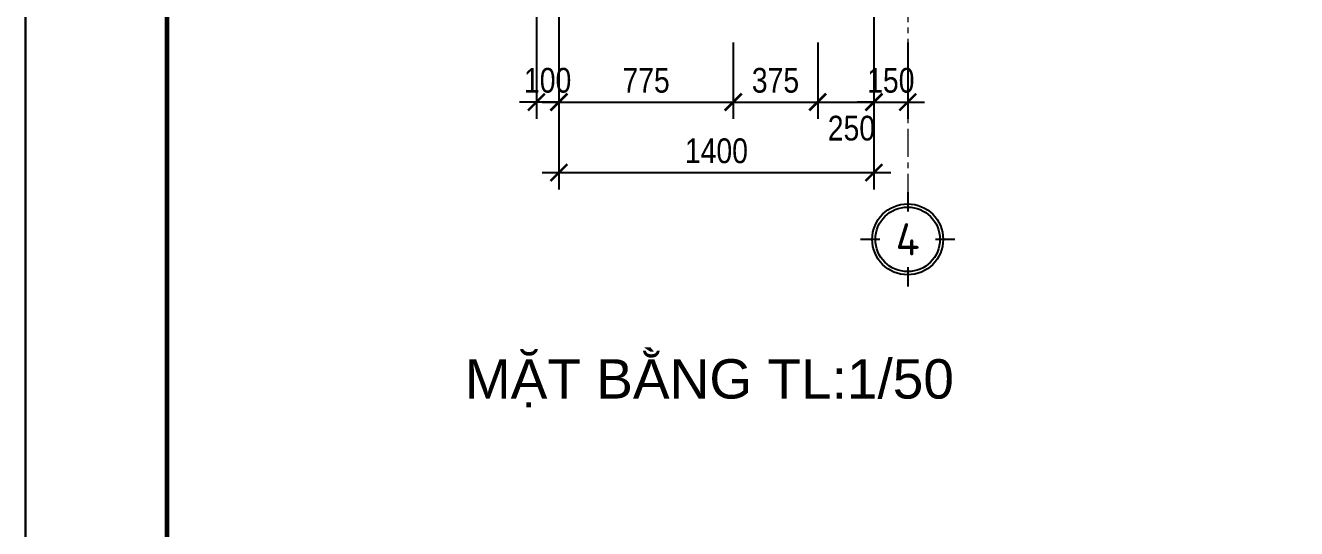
# Model space of a CAD drawing. Header units: inches. Extents: x 236662 to 497023, y -248575 to 81795.
# Drawn here: x 282445 to 288093, y -217446 to -215209 of the extents above; entities that cross this region are included whole.
import ezdxf
from ezdxf.enums import TextEntityAlignment as Align

# ---------------------------------------------------------------- set-up
doc = ezdxf.new("R2010")
doc.units = ezdxf.units.IN
doc.header["$LTSCALE"] = 10
doc.header["$MEASUREMENT"] = 0
doc.linetypes.add('CENTER', pattern=[2, 1.25, -0.25, 0.25, -0.25])
for name, color, linetype in [('01. HP_TEXT', 9, 'Continuous'), ('07. HP_KY HIEU', 43, 'Continuous'), ('08. HP_DIM', 118, 'Continuous'), ('TEXT', 2, 'Continuous')]:
    doc.layers.add(name, color=color, linetype=linetype)
for name, color, linetype, lineweight in [('02. HP_BE TONG', 1, 'Continuous', 35), ('05. HP_TRUC', 251, 'CENTER', 5), ('06. HP_THAY 1', 134, 'Continuous', 15)]:
    doc.layers.add(name, color=color, linetype=linetype, lineweight=lineweight)
doc.layers.add('Tpl_Bound', color=1, linetype='Continuous', plot=False)
doc.styles.add('ISOCP50', font='ISOCPEUR.TTF')
doc.styles.add('TEXT (none)', font='Arial.ttf')
doc.styles.add('text2', font='VHELVCN.TTF')
doc.dimstyles.new('AL-100 (1-50)', dxfattribs={"dimscale": 0.5, "dimtxt": 220, "dimasz": 150, "dimexe": 150, "dimexo": 150, "dimgap": 80, "dimtad": 1, "dimdec": 0, "dimzin": 9, "dimtxsty": 'text2', "dimblk": 'ARCHTICK', "dimcen": 1, "dimdle": 150, "dimclrd": 256, "dimclre": 256, "dimclrt": 7, "dimadec": 0, "dimazin": 0, "dimtfac": 1, "dimtdec": 0, "dimtix": 1, "dimtmove": 2, "dimatfit": 3, "dimldrblk": 'ARCHTICK', "dimfxl": 1, "dimtolj": 1, "dimtzin": 0, "dimlwd": -1, "dimlwe": -1, "dimarcsym": 0})

# ---------------------------------------------------------------- blocks, each defined once
blk = doc.blocks.new('KHUNG TEN A-3')
at = {"layer": '02. HP_BE TONG', "color": 1, "const_width": 0.5}
blk.add_lwpolyline([(15, 5), (415, 5), (415, 292), (15, 292)], close=True, dxfattribs=at)
at = {"layer": '06. HP_THAY 1'}
blk.add_lwpolyline([(0, 297), (420, 297), (420, 0), (0, 0)], close=True, dxfattribs=at)
at = {"layer": 'Defpoints'}
blk.add_lwpolyline([(0, 0), (420, 0), (420, 297), (0, 297)], close=True, dxfattribs=at)
blk = doc.blocks.new('grid test1')
at = {"ltscale": 20}
for p, q in [((0, 440), (0, 260)), ((-260, 0), (-440, 0)), ((440, 0), (260, 0)), ((0, -260), (0, -440))]:
    blk.add_line(p, q, dxfattribs=at)
at = {"color": 251, "ltscale": 20, "true_color": 0x636466}
for radius in [330, 300]:
    blk.add_circle((0, 0), radius, dxfattribs=at)
at = {"layer": '01. HP_TEXT', "color": 2, "ltscale": 20, "true_color": 0xf1eb1f, "style": 'ISOCP50'}
blk.add_attdef('GRID', text='', height=300, dxfattribs=at).set_placement((-37, 0), align=Align.MIDDLE_CENTER)
blk = doc.blocks.new('_ArchTick')
at = {"color": 0, "linetype": 'ByBlock', "const_width": 0.15}
blk.add_lwpolyline([(-0.5, -0.5), (0.5, 0.5)], dxfattribs=at)
blk = doc.blocks.new('*D748')
at = {"layer": '08. HP_DIM', "transparency": 16777216}
for p, q in [((284815.2, -214923.9), (284815.2, -215625.2)), ((285590.2, -215284.6), (285590.2, -215625.2)), ((284740.2, -215550.2), (285665.2, -215550.2))]:
    blk.add_line(p, q, dxfattribs=at)
at = {"layer": 'Defpoints', "color": 0, "transparency": 16777216}
for p in [(284815.2, -214848.9), (285590.2, -215209.6), (285590.2, -215550.2)]:
    blk.add_point(p, dxfattribs=at)
at = {"layer": '08. HP_DIM', "transparency": 16777216, "xscale": 75, "yscale": 75, "zscale": 75, "rotation": 180}
blk.add_blockref('_ArchTick', (284815.2, -215550.2), dxfattribs=at)
at = {"layer": '08. HP_DIM', "transparency": 16777216, "xscale": 75, "yscale": 75, "zscale": 75}
blk.add_blockref('_ArchTick', (285590.2, -215550.2), dxfattribs=at)
at = {"layer": '08. HP_DIM', "color": 7, "transparency": 16777216, "insert": (285202.7, -215454), "char_height": 110, "attachment_point": 5, "style": 'text2'}
blk.add_mtext('\\A1;775', dxfattribs=at)
blk = doc.blocks.new('*D749')
at = {"layer": '08. HP_DIM', "transparency": 16777216}
for p, q in [((285590.2, -215284.6), (285590.2, -215625.2)), ((285965.2, -215284.6), (285965.2, -215625.2)), ((285515.2, -215550.2), (286040.2, -215550.2))]:
    blk.add_line(p, q, dxfattribs=at)
at = {"layer": 'Defpoints', "color": 0, "transparency": 16777216}
for p in [(285590.2, -215209.6), (285965.2, -215209.6), (285965.2, -215550.2)]:
    blk.add_point(p, dxfattribs=at)
at = {"layer": '08. HP_DIM', "transparency": 16777216, "xscale": 75, "yscale": 75, "zscale": 75, "rotation": 180}
blk.add_blockref('_ArchTick', (285590.2, -215550.2), dxfattribs=at)
at = {"layer": '08. HP_DIM', "transparency": 16777216, "xscale": 75, "yscale": 75, "zscale": 75}
blk.add_blockref('_ArchTick', (285965.2, -215550.2), dxfattribs=at)
at = {"layer": '08. HP_DIM', "color": 7, "transparency": 16777216, "insert": (285777.7, -215454), "char_height": 110, "attachment_point": 5, "style": 'text2'}
blk.add_mtext('\\A1;375', dxfattribs=at)
blk = doc.blocks.new('*D750')
at = {"layer": '08. HP_DIM', "transparency": 16777216}
for p, q in [((286215.2, -214923.9), (286215.2, -215625.2)), ((285965.2, -215284.6), (285965.2, -215625.2)), ((285890.2, -215550.2), (286290.2, -215550.2))]:
    blk.add_line(p, q, dxfattribs=at)
at = {"layer": 'Defpoints', "color": 0, "transparency": 16777216}
for p in [(286215.2, -214848.9), (285965.2, -215209.6), (286215.2, -215550.2)]:
    blk.add_point(p, dxfattribs=at)
at = {"layer": '08. HP_DIM', "transparency": 16777216, "xscale": 75, "yscale": 75, "zscale": 75, "rotation": 180}
blk.add_blockref('_ArchTick', (285965.2, -215550.2), dxfattribs=at)
at = {"layer": '08. HP_DIM', "transparency": 16777216, "xscale": 75, "yscale": 75, "zscale": 75}
blk.add_blockref('_ArchTick', (286215.2, -215550.2), dxfattribs=at)
at = {"layer": '08. HP_DIM', "color": 7, "transparency": 16777216, "insert": (286115.2, -215666.7), "char_height": 110, "attachment_point": 5, "style": 'text2'}
blk.add_mtext('\\A1;250', dxfattribs=at)
blk = doc.blocks.new('*D751')
at = {"layer": '08. HP_DIM', "transparency": 16777216}
for p, q in [((286215.2, -214923.9), (286215.2, -215625.2)), ((286365.2, -215284.6), (286365.2, -215625.2)), ((286215.2, -215550.2), (286140.2, -215550.2)), ((286215.2, -215550.2), (286365.2, -215550.2)), ((286365.2, -215550.2), (286440.2, -215550.2))]:
    blk.add_line(p, q, dxfattribs=at)
at = {"layer": 'Defpoints', "color": 0, "transparency": 16777216}
for p in [(286215.2, -214848.9), (286365.2, -215209.6), (286365.2, -215550.2)]:
    blk.add_point(p, dxfattribs=at)
at = {"layer": '08. HP_DIM', "transparency": 16777216, "xscale": 75, "yscale": 75, "zscale": 75}
blk.add_blockref('_ArchTick', (286215.2, -215550.2), dxfattribs=at)
at = {"layer": '08. HP_DIM', "transparency": 16777216, "xscale": 75, "yscale": 75, "zscale": 75, "rotation": 180}
blk.add_blockref('_ArchTick', (286365.2, -215550.2), dxfattribs=at)
at = {"layer": '08. HP_DIM', "color": 7, "transparency": 16777216, "insert": (286290.2, -215454), "char_height": 110, "attachment_point": 5, "style": 'text2'}
blk.add_mtext('\\A1;150', dxfattribs=at)
blk = doc.blocks.new('*D752')
at = {"layer": '08. HP_DIM', "transparency": 16777216}
for p, q in [((286215.2, -214873.9), (286215.2, -215938.5)), ((284815.2, -214923.9), (284815.2, -215938.5)), ((284740.2, -215863.5), (286290.2, -215863.5))]:
    blk.add_line(p, q, dxfattribs=at)
at = {"layer": 'Defpoints', "color": 0, "transparency": 16777216}
for p in [(286215.2, -214798.9), (284815.2, -214848.9), (286215.2, -215863.5)]:
    blk.add_point(p, dxfattribs=at)
at = {"layer": '08. HP_DIM', "transparency": 16777216, "xscale": 75, "yscale": 75, "zscale": 75, "rotation": 180}
blk.add_blockref('_ArchTick', (284815.2, -215863.5), dxfattribs=at)
at = {"layer": '08. HP_DIM', "transparency": 16777216, "xscale": 75, "yscale": 75, "zscale": 75}
blk.add_blockref('_ArchTick', (286215.2, -215863.5), dxfattribs=at)
at = {"layer": '08. HP_DIM', "color": 7, "transparency": 16777216, "insert": (285515.2, -215767.3), "char_height": 110, "attachment_point": 5, "style": 'text2'}
blk.add_mtext('\\A1;1400', dxfattribs=at)
blk = doc.blocks.new('*D839')
at = {"layer": '08. HP_DIM', "transparency": 16777216}
for p, q in [((284715.2, -214923.9), (284715.2, -215625.2)), ((284815.2, -214923.9), (284815.2, -215625.2)), ((284715.2, -215550.2), (284640.2, -215550.2)), ((284815.2, -215550.2), (284715.2, -215550.2)), ((284815.2, -215550.2), (284890.2, -215550.2))]:
    blk.add_line(p, q, dxfattribs=at)
at = {"layer": 'Defpoints', "color": 0, "transparency": 16777216}
for p in [(284715.2, -214848.9), (284815.2, -214848.9), (284715.2, -215550.2)]:
    blk.add_point(p, dxfattribs=at)
at = {"layer": '08. HP_DIM', "transparency": 16777216, "xscale": 75, "yscale": 75, "zscale": 75}
blk.add_blockref('_ArchTick', (284715.2, -215550.2), dxfattribs=at)
at = {"layer": '08. HP_DIM', "transparency": 16777216, "xscale": 75, "yscale": 75, "zscale": 75, "rotation": 180}
blk.add_blockref('_ArchTick', (284815.2, -215550.2), dxfattribs=at)
at = {"layer": '08. HP_DIM', "color": 7, "transparency": 16777216, "insert": (284765.2, -215454), "char_height": 110, "attachment_point": 5, "style": 'text2'}
blk.add_mtext('\\A1;100', dxfattribs=at)

msp = doc.modelspace()

# ---------------------------------------------------------------- linework, layer by layer
at = {"layer": '05. HP_TRUC', "ltscale": 10}
msp.add_line((286365.2, -212669.2), (286365.2, -215950), dxfattribs=at)
at = {"layer": 'Tpl_Bound', "color": 1}
msp.add_lwpolyline([(282444.5, -223671.7), (282444.5, -211219.9), (300149.2, -211219.9), (300149.2, -223671.7)], close=True, dxfattribs=at)

# ---------------------------------------------------------------- block references
at = {"color": 1, "xscale": 41.92548438755171, "yscale": 41.92548438755171, "zscale": 41.92548438755171}
msp.add_blockref('KHUNG TEN A-3', (282444.5, -223671.7, -318.6), dxfattribs=at)
at = {"layer": '07. HP_KY HIEU', "ltscale": 20}
ref = msp.add_blockref('grid test1', (286365.2, -216160.3), dxfattribs=dict(at, xscale=0.477750000078231, yscale=0.477750000078231, zscale=0.477750000078231))
ref.add_attrib('GRID', '4', dxfattribs={"layer": 'TEXT', "ltscale": 20, "height": 143.3, "style": 'ISOCP50'}).set_placement((286365.2, -216160.3), align=Align.MIDDLE_CENTER)

# ---------------------------------------------------------------- texts
at = {"layer": '01. HP_TEXT', "style": 'TEXT (none)'}
msp.add_text('MẶT BẰNG TL:1/50', height=175, dxfattribs=at).set_placement((284397.2, -216868, -234.4))

# ---------------------------------------------------------------- dimensions: what is measured, and where the dimension line sits
at = {"layer": '08. HP_DIM'}
for base, p1, p2, picture, middle in [((286215.2, -215863.5), (284815.2, -214848.9), (286215.2, -214798.9), '*D752', (285515.2, -215767.3)), ((284715.2, -215550.2), (284815.2, -214848.9), (284715.2, -214848.9), '*D839', (284765.2, -215454)), ((285590.2, -215550.2), (284815.2, -214848.9), (285590.2, -215209.6), '*D748', (285202.7, -215454)), ((286365.2, -215550.2), (286215.2, -214848.9), (286365.2, -215209.6), '*D751', (286290.2, -215454)), ((285965.2, -215550.2), (285590.2, -215209.6), (285965.2, -215209.6), '*D749', (285777.7, -215454))]:
    dim = msp.add_linear_dim(base=base, p1=p1, p2=p2, dimstyle='AL-100 (1-50)', dxfattribs=at)
    dim.commit()
    dim.dimension.update_dxf_attribs({"geometry": picture, "text_midpoint": middle})
dim = msp.add_linear_dim(base=(286215.2, -215550.2), p1=(285965.2, -215209.6), p2=(286215.2, -214848.9), dimstyle='AL-100 (1-50)', dxfattribs=at)
dim.commit()
dim.dimension.update_dxf_attribs({"geometry": '*D750', "text_midpoint": (286115.2, -215666.7), "dimtype": 160})

doc.saveas('drawing.dxf')
